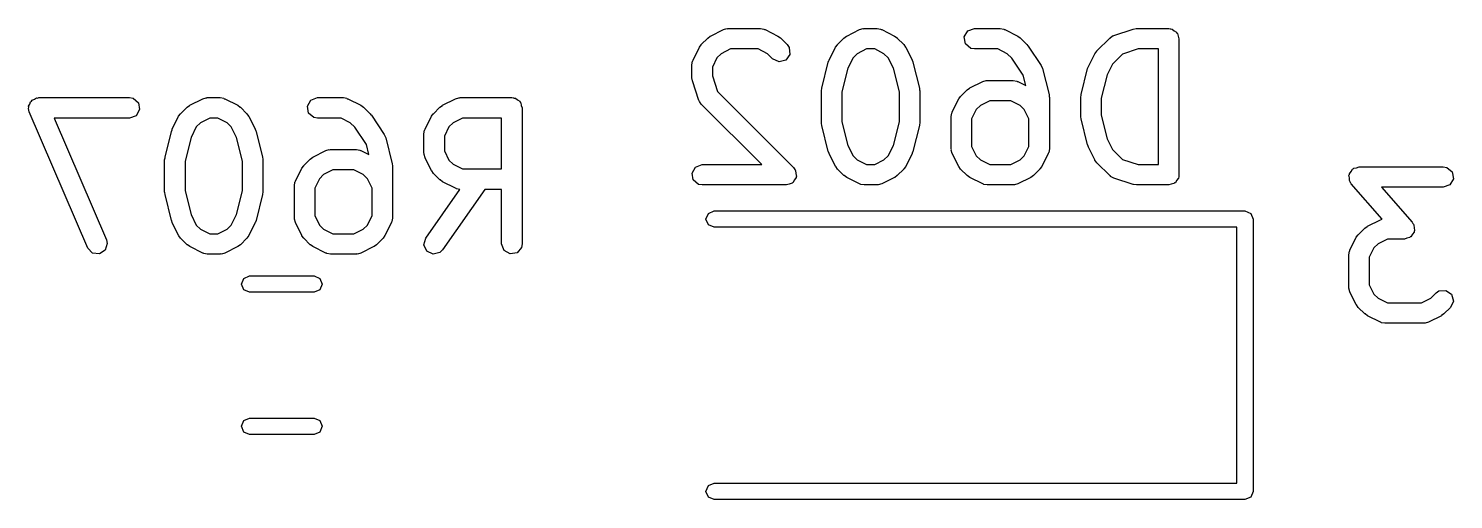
# Model space of a CAD drawing. Extents: x 123.3 to 169.7, y -142.3 to -47.
# Drawn here: x 126.16 to 136.62, y -111.8 to -108.34 of the extents above; entities that cross this region are included whole.
import ezdxf

# ---------------------------------------------------------------- set-up
doc = ezdxf.new("R2010")
doc.units = 0
doc.layers.add('BLACK', color=7, linetype='CONTINUOUS')

msp = doc.modelspace()

# ---------------------------------------------------------------- linework, layer by layer
at = {"layer": 'BLACK', "linetype": 'CONTINUOUS'}
for p, q in [((131.166, -108.399), (131.261, -108.351)), ((131.261, -108.351), (131.286, -108.344)), ((131.286, -108.344), (131.29, -108.345)), ((131.29, -108.345), (131.294, -108.343)), ((131.294, -108.343), (131.532, -108.343)), ((131.532, -108.343), (131.558, -108.348)), ((131.558, -108.348), (131.562, -108.351)), ((131.562, -108.351), (131.566, -108.351)), ((131.566, -108.351), (131.661, -108.399)), ((132.166, -108.399), (132.261, -108.351)), ((132.261, -108.351), (132.286, -108.344)), ((132.286, -108.344), (132.29, -108.345)), ((132.29, -108.345), (132.294, -108.343)), ((132.294, -108.343), (132.39, -108.343)), ((132.39, -108.343), (132.415, -108.348)), ((132.415, -108.348), (132.419, -108.351)), ((132.419, -108.351), (132.423, -108.351)), ((132.423, -108.351), (132.518, -108.399)), ((133.056, -108.361), (133.104, -108.343)), ((133.104, -108.343), (133.294, -108.343)), ((133.294, -108.343), (133.32, -108.348)), ((133.32, -108.348), (133.323, -108.351)), ((133.323, -108.351), (133.328, -108.351)), ((133.328, -108.351), (133.423, -108.399)), ((134.128, -108.395), (134.271, -108.347)), ((134.271, -108.347), (134.293, -108.344)), ((134.293, -108.344), (134.294, -108.343)), ((134.294, -108.343), (134.532, -108.343)), ((134.532, -108.343), (134.542, -108.345)), ((134.542, -108.345), (134.546, -108.345)), ((134.546, -108.345), (134.548, -108.346)), ((134.548, -108.346), (134.558, -108.348)), ((134.558, -108.348), (134.573, -108.36)), ((131.098, -108.461), (131.146, -108.413)), ((131.146, -108.413), (131.164, -108.4)), ((131.164, -108.4), (131.166, -108.399)), ((131.661, -108.399), (131.679, -108.412)), ((131.679, -108.412), (131.681, -108.413)), ((131.681, -108.413), (131.728, -108.461)), ((132.098, -108.461), (132.146, -108.413)), ((132.146, -108.413), (132.164, -108.4)), ((132.164, -108.4), (132.166, -108.399)), ((132.518, -108.399), (132.536, -108.412)), ((132.536, -108.412), (132.538, -108.413)), ((132.538, -108.413), (132.586, -108.461)), ((133.03, -108.405), (133.056, -108.361)), ((133.039, -108.456), (133.03, -108.405)), ((133.078, -108.489), (133.039, -108.456)), ((133.423, -108.399), (133.441, -108.412)), ((133.441, -108.412), (133.443, -108.413)), ((133.443, -108.413), (133.49, -108.461)), ((134.003, -108.508), (134.098, -108.413)), ((134.098, -108.413), (134.12, -108.398)), ((134.12, -108.398), (134.124, -108.398)), ((134.124, -108.398), (134.128, -108.395)), ((134.573, -108.36), (134.59, -108.37)), ((134.59, -108.37), (134.592, -108.377)), ((134.592, -108.377), (134.597, -108.381)), ((134.597, -108.381), (134.601, -108.4)), ((134.601, -108.4), (134.607, -108.418)), ((134.607, -108.418), (134.607, -109.418)), ((131.037, -108.575), (131.084, -108.48)), ((131.084, -108.48), (131.098, -108.462)), ((131.098, -108.462), (131.098, -108.461)), ((131.213, -108.558), (131.179, -108.627)), ((131.244, -108.528), (131.213, -108.558)), ((131.312, -108.493), (131.244, -108.528)), ((131.515, -108.493), (131.312, -108.493)), ((131.583, -108.528), (131.515, -108.493)), ((131.622, -108.567), (131.583, -108.528)), ((131.748, -108.533), (131.718, -108.575)), ((131.728, -108.461), (131.743, -108.482)), ((131.743, -108.482), (131.748, -108.533)), ((132.037, -108.575), (132.084, -108.48)), ((132.084, -108.48), (132.098, -108.462)), ((132.098, -108.462), (132.098, -108.461)), ((132.213, -108.558), (132.175, -108.635)), ((132.244, -108.528), (132.213, -108.558)), ((132.312, -108.493), (132.244, -108.528)), ((132.372, -108.493), (132.312, -108.493)), ((132.44, -108.528), (132.372, -108.493)), ((132.471, -108.558), (132.44, -108.528)), ((132.509, -108.635), (132.471, -108.558)), ((132.586, -108.461), (132.598, -108.479)), ((132.598, -108.479), (132.6, -108.48)), ((132.6, -108.48), (132.647, -108.575)), ((133.104, -108.493), (133.078, -108.489)), ((133.277, -108.493), (133.104, -108.493)), ((133.345, -108.528), (133.277, -108.493)), ((133.379, -108.561), (133.345, -108.528)), ((133.463, -108.687), (133.379, -108.561)), ((133.49, -108.461), (133.497, -108.47)), ((133.497, -108.47), (133.5, -108.472)), ((133.5, -108.472), (133.595, -108.615)), ((133.942, -108.623), (133.989, -108.528)), ((133.989, -108.528), (134.003, -108.51)), ((134.003, -108.51), (134.003, -108.508)), ((134.192, -108.532), (134.118, -108.606)), ((134.307, -108.493), (134.192, -108.532)), ((134.457, -108.493), (134.307, -108.493)), ((134.457, -109.343), (134.457, -108.493)), ((131.029, -108.609), (131.033, -108.583)), ((131.029, -108.704), (131.029, -108.609)), ((131.033, -108.583), (131.036, -108.58)), ((131.036, -108.58), (131.037, -108.575)), ((131.179, -108.627), (131.179, -108.692)), ((131.669, -108.588), (131.622, -108.567)), ((131.718, -108.575), (131.669, -108.588)), ((131.984, -108.781), (132.031, -108.591)), ((132.031, -108.591), (132.036, -108.579)), ((132.036, -108.579), (132.037, -108.575)), ((132.175, -108.635), (132.131, -108.809)), ((132.553, -108.809), (132.509, -108.635)), ((132.647, -108.575), (132.651, -108.588)), ((132.651, -108.588), (132.653, -108.591)), ((132.653, -108.591), (132.7, -108.781)), ((133.595, -108.615), (133.605, -108.638)), ((133.605, -108.638), (133.605, -108.638)), ((133.605, -108.638), (133.653, -108.829)), ((133.888, -108.829), (133.936, -108.638)), ((133.936, -108.638), (133.941, -108.626)), ((133.941, -108.626), (133.942, -108.623)), ((134.118, -108.606), (134.079, -108.683)), ((131.029, -108.706), (131.029, -108.704)), ((131.033, -108.728), (131.029, -108.706)), ((131.08, -108.871), (131.033, -108.728)), ((131.179, -108.692), (131.217, -108.806)), ((133.07, -108.78), (133.166, -108.732)), ((133.166, -108.732), (133.191, -108.725)), ((133.191, -108.725), (133.195, -108.726)), ((133.195, -108.726), (133.199, -108.724)), ((133.199, -108.724), (133.39, -108.724)), ((133.39, -108.724), (133.415, -108.729)), ((133.415, -108.729), (133.419, -108.732)), ((133.419, -108.732), (133.423, -108.732)), ((133.423, -108.732), (133.481, -108.761)), ((133.481, -108.761), (133.463, -108.687)), ((134.079, -108.683), (134.036, -108.856)), ((126.17, -108.881), (126.178, -108.877)), ((126.178, -108.877), (126.182, -108.869)), ((126.182, -108.869), (126.199, -108.863)), ((126.199, -108.863), (126.213, -108.853)), ((126.213, -108.853), (126.222, -108.854)), ((126.222, -108.854), (126.23, -108.851)), ((126.23, -108.851), (126.897, -108.851)), ((126.897, -108.851), (126.923, -108.856)), ((126.923, -108.856), (126.962, -108.889)), ((127.34, -108.907), (127.435, -108.859)), ((127.435, -108.859), (127.46, -108.852)), ((127.46, -108.852), (127.464, -108.853)), ((127.464, -108.853), (127.468, -108.851)), ((127.468, -108.851), (127.564, -108.851)), ((127.564, -108.851), (127.589, -108.856)), ((127.589, -108.856), (127.593, -108.859)), ((127.593, -108.859), (127.597, -108.859)), ((127.597, -108.859), (127.692, -108.907)), ((128.204, -108.913), (128.23, -108.869)), ((128.23, -108.869), (128.278, -108.851)), ((128.278, -108.851), (128.468, -108.851)), ((128.468, -108.851), (128.494, -108.856)), ((128.494, -108.856), (128.497, -108.859)), ((128.497, -108.859), (128.502, -108.859)), ((128.502, -108.859), (128.597, -108.907)), ((129.197, -108.907), (129.292, -108.859)), ((129.292, -108.859), (129.317, -108.852)), ((129.317, -108.852), (129.321, -108.853)), ((129.321, -108.853), (129.326, -108.851)), ((129.326, -108.851), (129.706, -108.851)), ((129.706, -108.851), (129.716, -108.853)), ((129.716, -108.853), (129.719, -108.853)), ((129.719, -108.853), (129.722, -108.854)), ((129.722, -108.854), (129.732, -108.856)), ((129.732, -108.856), (129.747, -108.868)), ((129.747, -108.868), (129.764, -108.878)), ((131.083, -108.874), (131.08, -108.871)), ((131.084, -108.879), (131.083, -108.874)), ((131.217, -108.806), (131.776, -109.365)), ((131.981, -108.799), (131.984, -108.785)), ((131.981, -109.037), (131.981, -108.799)), ((131.984, -108.785), (131.984, -108.781)), ((132.131, -108.809), (132.131, -109.028)), ((132.553, -109.028), (132.553, -108.809)), ((132.7, -108.781), (132.702, -108.796)), ((132.702, -108.796), (132.703, -108.799)), ((132.703, -108.799), (132.703, -109.037)), ((132.942, -108.956), (132.989, -108.861)), ((132.989, -108.861), (133.003, -108.843)), ((133.003, -108.842), (133.051, -108.794)), ((133.003, -108.843), (133.003, -108.842)), ((133.051, -108.794), (133.069, -108.781)), ((133.069, -108.781), (133.07, -108.78)), ((133.217, -108.874), (133.148, -108.909)), ((133.372, -108.874), (133.217, -108.874)), ((133.44, -108.909), (133.372, -108.874)), ((133.653, -108.829), (133.654, -108.844)), ((133.654, -108.844), (133.655, -108.847)), ((133.655, -108.847), (133.655, -109.228)), ((133.886, -108.847), (133.889, -108.832)), ((133.886, -108.99), (133.886, -108.847)), ((133.889, -108.832), (133.888, -108.829)), ((134.036, -108.856), (134.036, -108.981)), ((126.155, -108.931), (126.158, -108.922)), ((126.161, -108.956), (126.155, -108.931)), ((126.156, -108.913), (126.165, -108.898)), ((126.158, -108.922), (126.156, -108.913)), ((126.59, -109.956), (126.161, -108.956)), ((126.165, -108.898), (126.17, -108.881)), ((126.971, -108.939), (126.945, -108.984)), ((126.962, -108.889), (126.971, -108.939)), ((127.258, -108.988), (127.272, -108.97)), ((127.272, -108.969), (127.32, -108.921)), ((127.272, -108.97), (127.272, -108.969)), ((127.32, -108.921), (127.338, -108.908)), ((127.338, -108.908), (127.34, -108.907)), ((127.692, -108.907), (127.71, -108.92)), ((127.71, -108.92), (127.712, -108.921)), ((127.712, -108.921), (127.76, -108.969)), ((127.76, -108.969), (127.772, -108.987)), ((128.213, -108.964), (128.204, -108.913)), ((128.252, -108.997), (128.213, -108.964)), ((128.597, -108.907), (128.615, -108.92)), ((128.615, -108.92), (128.617, -108.921)), ((128.617, -108.921), (128.664, -108.969)), ((128.664, -108.969), (128.671, -108.978)), ((128.671, -108.978), (128.674, -108.98)), ((128.674, -108.98), (128.769, -109.123)), ((129.116, -108.988), (129.129, -108.97)), ((129.129, -108.97), (129.13, -108.969)), ((129.13, -108.969), (129.177, -108.921)), ((129.177, -108.921), (129.196, -108.908)), ((129.196, -108.908), (129.197, -108.907)), ((129.764, -108.878), (129.766, -108.885)), ((129.766, -108.885), (129.771, -108.889)), ((129.771, -108.889), (129.775, -108.908)), ((129.775, -108.908), (129.781, -108.926)), ((129.781, -108.926), (129.781, -109.926)), ((131.098, -108.9), (131.084, -108.879)), ((131.542, -109.343), (131.098, -108.9)), ((132.934, -108.99), (132.938, -108.964)), ((132.938, -108.964), (132.941, -108.961)), ((132.941, -108.961), (132.942, -108.956)), ((133.118, -108.939), (133.084, -109.008)), ((133.148, -108.909), (133.118, -108.939)), ((133.471, -108.939), (133.44, -108.909)), ((133.505, -109.008), (133.471, -108.939)), ((134.036, -108.981), (134.079, -109.154)), ((126.897, -109.001), (126.344, -109.001)), ((126.344, -109.001), (126.728, -109.897)), ((126.945, -108.984), (126.897, -109.001)), ((127.21, -109.087), (127.211, -109.083)), ((127.211, -109.083), (127.258, -108.988)), ((127.387, -109.066), (127.349, -109.143)), ((127.418, -109.036), (127.387, -109.066)), ((127.486, -109.001), (127.418, -109.036)), ((127.546, -109.001), (127.486, -109.001)), ((127.614, -109.036), (127.546, -109.001)), ((127.645, -109.066), (127.614, -109.036)), ((127.683, -109.143), (127.645, -109.066)), ((127.772, -108.987), (127.774, -108.988)), ((127.774, -108.988), (127.821, -109.083)), ((127.821, -109.083), (127.825, -109.096)), ((128.278, -109.001), (128.252, -108.997)), ((128.451, -109.001), (128.278, -109.001)), ((128.519, -109.036), (128.451, -109.001)), ((128.553, -109.069), (128.519, -109.036)), ((128.637, -109.195), (128.553, -109.069)), ((129.067, -109.088), (129.068, -109.083)), ((129.068, -109.083), (129.116, -108.988)), ((129.244, -109.066), (129.21, -109.135)), ((129.275, -109.036), (129.244, -109.066)), ((129.343, -109.001), (129.275, -109.036)), ((129.631, -109.001), (129.343, -109.001)), ((129.631, -109.375), (129.631, -109.001)), ((131.982, -109.041), (131.981, -109.037)), ((131.984, -109.056), (131.982, -109.041)), ((132.031, -109.246), (131.984, -109.056)), ((132.131, -109.028), (132.175, -109.202)), ((132.509, -109.202), (132.553, -109.028)), ((132.7, -109.056), (132.653, -109.246)), ((132.703, -109.037), (132.7, -109.052)), ((132.7, -109.052), (132.7, -109.056)), ((132.934, -109.228), (132.934, -108.99)), ((133.084, -109.008), (133.084, -109.21)), ((133.505, -109.21), (133.505, -109.008)), ((133.887, -108.993), (133.886, -108.99)), ((133.888, -109.008), (133.887, -108.993)), ((133.936, -109.198), (133.888, -109.008)), ((127.158, -109.289), (127.205, -109.099)), ((127.205, -109.099), (127.21, -109.087)), ((127.349, -109.143), (127.305, -109.317)), ((127.727, -109.317), (127.683, -109.143)), ((127.825, -109.096), (127.827, -109.099)), ((127.827, -109.099), (127.874, -109.289)), ((128.769, -109.123), (128.779, -109.146)), ((128.779, -109.146), (128.779, -109.146)), ((128.779, -109.146), (128.827, -109.337)), ((129.06, -109.117), (129.065, -109.091)), ((129.06, -109.26), (129.06, -109.117)), ((129.065, -109.091), (129.067, -109.088)), ((129.21, -109.135), (129.21, -109.242)), ((134.079, -109.154), (134.118, -109.231)), ((127.155, -109.307), (127.158, -109.293)), ((127.158, -109.293), (127.158, -109.289)), ((127.874, -109.289), (127.876, -109.304)), ((128.225, -109.302), (128.243, -109.289)), ((128.243, -109.289), (128.244, -109.288)), ((128.244, -109.288), (128.34, -109.24)), ((128.34, -109.24), (128.365, -109.233)), ((128.365, -109.233), (128.369, -109.234)), ((128.369, -109.234), (128.373, -109.232)), ((128.373, -109.232), (128.564, -109.232)), ((128.564, -109.232), (128.589, -109.237)), ((128.589, -109.237), (128.593, -109.24)), ((128.593, -109.24), (128.597, -109.24)), ((128.597, -109.24), (128.655, -109.269)), ((128.655, -109.269), (128.637, -109.195)), ((129.062, -109.264), (129.06, -109.26)), ((129.061, -109.268), (129.062, -109.264)), ((129.068, -109.293), (129.061, -109.268)), ((129.116, -109.388), (129.068, -109.293)), ((129.21, -109.242), (129.244, -109.311)), ((132.033, -109.249), (132.031, -109.246)), ((132.037, -109.261), (132.033, -109.249)), ((132.084, -109.357), (132.037, -109.261)), ((132.175, -109.202), (132.213, -109.279)), ((132.213, -109.279), (132.244, -109.309)), ((132.44, -109.309), (132.471, -109.279)), ((132.471, -109.279), (132.509, -109.202)), ((132.647, -109.261), (132.6, -109.357)), ((132.648, -109.258), (132.647, -109.261)), ((132.653, -109.246), (132.648, -109.258)), ((132.935, -109.232), (132.934, -109.228)), ((132.934, -109.236), (132.935, -109.232)), ((132.942, -109.261), (132.934, -109.236)), ((132.989, -109.357), (132.942, -109.261)), ((133.084, -109.21), (133.118, -109.279)), ((133.118, -109.279), (133.148, -109.309)), ((133.44, -109.309), (133.471, -109.279)), ((133.471, -109.279), (133.505, -109.21)), ((133.647, -109.261), (133.6, -109.357)), ((133.648, -109.257), (133.647, -109.261)), ((133.651, -109.254), (133.648, -109.257)), ((133.655, -109.228), (133.651, -109.254)), ((133.938, -109.201), (133.936, -109.198)), ((133.942, -109.214), (133.938, -109.201)), ((133.989, -109.309), (133.942, -109.214)), ((134.118, -109.231), (134.192, -109.305)), ((127.155, -109.545), (127.155, -109.307)), ((127.305, -109.317), (127.305, -109.536)), ((127.727, -109.536), (127.727, -109.317)), ((127.876, -109.304), (127.877, -109.307)), ((127.877, -109.307), (127.877, -109.545)), ((128.116, -109.464), (128.163, -109.369)), ((128.163, -109.369), (128.177, -109.351)), ((128.177, -109.35), (128.225, -109.302)), ((128.177, -109.351), (128.177, -109.35)), ((128.391, -109.382), (128.322, -109.417)), ((128.546, -109.382), (128.391, -109.382)), ((128.614, -109.417), (128.546, -109.382)), ((128.827, -109.337), (128.828, -109.352)), ((128.828, -109.352), (128.829, -109.355)), ((128.829, -109.355), (128.829, -109.736)), ((129.117, -109.39), (129.116, -109.388)), ((129.13, -109.408), (129.117, -109.39)), ((129.244, -109.311), (129.275, -109.341)), ((129.275, -109.341), (129.343, -109.375)), ((129.343, -109.375), (129.631, -109.375)), ((131.03, -109.405), (131.056, -109.361)), ((131.056, -109.361), (131.104, -109.343)), ((131.104, -109.343), (131.542, -109.343)), ((131.776, -109.365), (131.785, -109.379)), ((131.785, -109.379), (131.788, -109.381)), ((131.788, -109.381), (131.788, -109.383)), ((131.788, -109.383), (131.791, -109.387)), ((131.791, -109.387), (131.793, -109.409)), ((132.086, -109.358), (132.084, -109.357)), ((132.098, -109.376), (132.086, -109.358)), ((132.146, -109.424), (132.098, -109.376)), ((132.244, -109.309), (132.312, -109.343)), ((132.312, -109.343), (132.372, -109.343)), ((132.372, -109.343), (132.44, -109.309)), ((132.586, -109.376), (132.538, -109.424)), ((132.6, -109.357), (132.586, -109.375)), ((132.586, -109.375), (132.586, -109.376)), ((132.99, -109.358), (132.989, -109.357)), ((133.003, -109.376), (132.99, -109.358)), ((133.051, -109.424), (133.003, -109.376)), ((133.148, -109.309), (133.217, -109.343)), ((133.217, -109.343), (133.372, -109.343)), ((133.372, -109.343), (133.44, -109.309)), ((133.586, -109.376), (133.538, -109.424)), ((133.6, -109.357), (133.586, -109.375)), ((133.586, -109.375), (133.586, -109.376)), ((133.99, -109.31), (133.989, -109.309)), ((134.003, -109.329), (133.99, -109.31)), ((134.098, -109.424), (134.003, -109.329)), ((134.192, -109.305), (134.307, -109.343)), ((134.307, -109.343), (134.457, -109.343)), ((135.859, -109.41), (135.872, -109.394)), ((135.872, -109.394), (135.882, -109.377)), ((135.882, -109.377), (135.887, -109.375)), ((135.887, -109.375), (135.891, -109.37)), ((135.891, -109.37), (135.911, -109.366)), ((135.911, -109.366), (135.93, -109.359)), ((135.93, -109.359), (136.549, -109.359)), ((136.549, -109.359), (136.575, -109.364)), ((136.575, -109.364), (136.614, -109.397)), ((136.614, -109.397), (136.623, -109.447)), ((128.108, -109.498), (128.112, -109.472)), ((128.108, -109.736), (128.108, -109.498)), ((128.112, -109.472), (128.115, -109.469)), ((128.115, -109.469), (128.116, -109.464)), ((128.292, -109.447), (128.258, -109.516)), ((128.322, -109.417), (128.292, -109.447)), ((128.645, -109.447), (128.614, -109.417)), ((128.679, -109.516), (128.645, -109.447)), ((129.177, -109.456), (129.13, -109.408)), ((129.179, -109.456), (129.177, -109.456)), ((129.197, -109.47), (129.179, -109.456)), ((129.292, -109.517), (129.197, -109.47)), ((131.039, -109.456), (131.03, -109.405)), ((131.078, -109.489), (131.039, -109.456)), ((131.104, -109.493), (131.078, -109.489)), ((131.723, -109.493), (131.104, -109.493)), ((131.744, -109.486), (131.723, -109.493)), ((131.766, -109.48), (131.744, -109.486)), ((131.768, -109.477), (131.766, -109.48)), ((131.771, -109.476), (131.768, -109.477)), ((131.782, -109.456), (131.771, -109.476)), ((131.795, -109.438), (131.782, -109.456)), ((131.793, -109.409), (131.797, -109.431)), ((131.797, -109.431), (131.795, -109.434)), ((131.795, -109.434), (131.795, -109.438)), ((132.148, -109.424), (132.146, -109.424)), ((132.166, -109.438), (132.148, -109.424)), ((132.261, -109.485), (132.166, -109.438)), ((132.265, -109.486), (132.261, -109.485)), ((132.269, -109.489), (132.265, -109.486)), ((132.294, -109.493), (132.269, -109.489)), ((132.39, -109.493), (132.294, -109.493)), ((132.394, -109.492), (132.39, -109.493)), ((132.398, -109.493), (132.394, -109.492)), ((132.423, -109.485), (132.398, -109.493)), ((132.518, -109.438), (132.423, -109.485)), ((132.52, -109.437), (132.518, -109.438)), ((132.538, -109.424), (132.52, -109.437)), ((133.052, -109.424), (133.051, -109.424)), ((133.07, -109.438), (133.052, -109.424)), ((133.166, -109.485), (133.07, -109.438)), ((133.17, -109.486), (133.166, -109.485)), ((133.173, -109.489), (133.17, -109.486)), ((133.199, -109.493), (133.173, -109.489)), ((133.39, -109.493), (133.199, -109.493)), ((133.394, -109.492), (133.39, -109.493)), ((133.398, -109.493), (133.394, -109.492)), ((133.423, -109.485), (133.398, -109.493)), ((133.518, -109.438), (133.423, -109.485)), ((133.52, -109.437), (133.518, -109.438)), ((133.538, -109.424), (133.52, -109.437)), ((134.103, -109.426), (134.098, -109.424)), ((134.105, -109.43), (134.103, -109.426)), ((134.128, -109.442), (134.105, -109.43)), ((134.271, -109.49), (134.128, -109.442)), ((134.272, -109.489), (134.271, -109.49)), ((134.294, -109.493), (134.272, -109.489)), ((134.532, -109.493), (134.294, -109.493)), ((134.551, -109.487), (134.532, -109.493)), ((134.57, -109.483), (134.551, -109.487)), ((134.574, -109.478), (134.57, -109.483)), ((134.581, -109.476), (134.574, -109.478)), ((134.59, -109.459), (134.581, -109.476)), ((134.603, -109.444), (134.59, -109.459)), ((134.605, -109.434), (134.603, -109.444)), ((134.606, -109.431), (134.605, -109.434)), ((134.607, -109.418), (134.606, -109.428)), ((134.606, -109.428), (134.606, -109.431)), ((135.856, -109.421), (135.859, -109.416)), ((135.86, -109.441), (135.856, -109.421)), ((135.859, -109.416), (135.859, -109.41)), ((135.86, -109.461), (135.86, -109.441)), ((135.864, -109.469), (135.86, -109.461)), ((135.865, -109.472), (135.864, -109.469)), ((135.868, -109.474), (135.865, -109.472)), ((135.873, -109.484), (135.868, -109.474)), ((136.101, -109.744), (135.873, -109.484)), ((136.597, -109.492), (136.549, -109.509)), ((136.623, -109.447), (136.597, -109.492)), ((127.156, -109.549), (127.155, -109.545)), ((127.158, -109.564), (127.156, -109.549)), ((127.205, -109.754), (127.158, -109.564)), ((127.305, -109.536), (127.349, -109.71)), ((127.683, -109.71), (127.727, -109.536)), ((127.874, -109.564), (127.827, -109.754)), ((127.877, -109.545), (127.874, -109.56)), ((127.874, -109.56), (127.874, -109.564)), ((128.258, -109.516), (128.258, -109.718)), ((128.679, -109.718), (128.679, -109.516)), ((129.074, -109.883), (129.324, -109.525)), ((129.507, -109.525), (129.196, -109.969)), ((129.296, -109.518), (129.292, -109.517)), ((129.3, -109.521), (129.296, -109.518)), ((129.324, -109.525), (129.3, -109.521)), ((129.631, -109.525), (129.507, -109.525)), ((129.631, -109.926), (129.631, -109.525)), ((136.549, -109.509), (136.095, -109.509)), ((136.095, -109.509), (136.32, -109.766)), ((127.349, -109.71), (127.387, -109.787)), ((127.645, -109.787), (127.683, -109.71)), ((131.132, -109.744), (131.15, -109.702)), ((131.15, -109.702), (131.192, -109.684)), ((131.192, -109.684), (135.092, -109.684)), ((135.092, -109.684), (135.134, -109.702)), ((135.134, -109.702), (135.152, -109.744)), ((127.207, -109.757), (127.205, -109.754)), ((127.211, -109.769), (127.207, -109.757)), ((127.258, -109.865), (127.211, -109.769)), ((127.387, -109.787), (127.418, -109.817)), ((127.418, -109.817), (127.486, -109.851)), ((127.546, -109.851), (127.614, -109.817)), ((127.614, -109.817), (127.645, -109.787)), ((127.821, -109.769), (127.774, -109.865)), ((127.822, -109.766), (127.821, -109.769)), ((127.827, -109.754), (127.822, -109.766)), ((128.109, -109.74), (128.108, -109.736)), ((128.108, -109.744), (128.109, -109.74)), ((128.116, -109.769), (128.108, -109.744)), ((128.163, -109.865), (128.116, -109.769)), ((128.258, -109.718), (128.292, -109.787)), ((128.292, -109.787), (128.322, -109.817)), ((128.322, -109.817), (128.391, -109.851)), ((128.546, -109.851), (128.614, -109.817)), ((128.614, -109.817), (128.645, -109.787)), ((128.645, -109.787), (128.679, -109.718)), ((128.821, -109.769), (128.774, -109.865)), ((128.822, -109.765), (128.821, -109.769)), ((128.825, -109.762), (128.822, -109.765)), ((128.829, -109.736), (128.825, -109.762)), ((131.15, -109.786), (131.132, -109.744)), ((131.192, -109.804), (131.15, -109.786)), ((135.032, -109.804), (131.192, -109.804)), ((135.032, -111.684), (135.032, -109.804)), ((135.152, -109.744), (135.152, -111.744)), ((135.924, -109.858), (135.972, -109.81)), ((135.972, -109.81), (135.99, -109.797)), ((135.99, -109.797), (135.992, -109.796)), ((135.992, -109.796), (136.087, -109.748)), ((136.087, -109.748), (136.101, -109.744)), ((136.32, -109.766), (136.326, -109.776)), ((136.326, -109.776), (136.328, -109.778)), ((136.328, -109.778), (136.329, -109.781)), ((136.329, -109.781), (136.333, -109.788)), ((136.333, -109.788), (136.334, -109.808)), ((136.334, -109.808), (136.337, -109.828)), ((126.734, -109.922), (126.719, -109.971)), ((126.728, -109.897), (126.734, -109.922)), ((127.26, -109.866), (127.258, -109.865)), ((127.272, -109.884), (127.26, -109.866)), ((127.32, -109.932), (127.272, -109.884)), ((127.486, -109.851), (127.546, -109.851)), ((127.76, -109.884), (127.712, -109.932)), ((127.774, -109.865), (127.76, -109.883)), ((127.76, -109.883), (127.76, -109.884)), ((128.164, -109.866), (128.163, -109.865)), ((128.177, -109.884), (128.164, -109.866)), ((128.225, -109.932), (128.177, -109.884)), ((128.391, -109.851), (128.546, -109.851)), ((128.76, -109.884), (128.712, -109.932)), ((128.774, -109.865), (128.76, -109.883)), ((128.76, -109.883), (128.76, -109.884)), ((129.06, -109.933), (129.074, -109.883)), ((135.863, -109.972), (135.91, -109.877)), ((135.91, -109.877), (135.924, -109.859)), ((135.924, -109.859), (135.924, -109.858)), ((136.138, -109.89), (136.07, -109.925)), ((136.263, -109.89), (136.138, -109.89)), ((136.282, -109.883), (136.263, -109.89)), ((136.302, -109.879), (136.282, -109.883)), ((136.306, -109.875), (136.302, -109.879)), ((136.311, -109.873), (136.306, -109.875)), ((136.322, -109.855), (136.311, -109.873)), ((136.334, -109.84), (136.322, -109.855)), ((136.337, -109.828), (136.334, -109.834)), ((136.334, -109.834), (136.334, -109.84)), ((126.625, -109.993), (126.59, -109.956)), ((126.676, -109.999), (126.625, -109.993)), ((126.719, -109.971), (126.676, -109.999)), ((127.322, -109.932), (127.32, -109.932)), ((127.34, -109.946), (127.322, -109.932)), ((127.435, -109.993), (127.34, -109.946)), ((127.439, -109.994), (127.435, -109.993)), ((127.443, -109.997), (127.439, -109.994)), ((127.468, -110.001), (127.443, -109.997)), ((127.564, -110.001), (127.468, -110.001)), ((127.568, -110), (127.564, -110.001)), ((127.572, -110.001), (127.568, -110)), ((127.597, -109.993), (127.572, -110.001)), ((127.692, -109.946), (127.597, -109.993)), ((127.694, -109.945), (127.692, -109.946)), ((127.712, -109.932), (127.694, -109.945)), ((128.226, -109.932), (128.225, -109.932)), ((128.244, -109.946), (128.226, -109.932)), ((128.34, -109.993), (128.244, -109.946)), ((128.344, -109.994), (128.34, -109.993)), ((128.347, -109.997), (128.344, -109.994)), ((128.373, -110.001), (128.347, -109.997)), ((128.564, -110.001), (128.373, -110.001)), ((128.568, -110), (128.564, -110.001)), ((128.572, -110.001), (128.568, -110)), ((128.597, -109.993), (128.572, -110.001)), ((128.692, -109.946), (128.597, -109.993)), ((128.694, -109.945), (128.692, -109.946)), ((128.712, -109.932), (128.694, -109.945)), ((129.082, -109.979), (129.06, -109.933)), ((129.129, -110.001), (129.082, -109.979)), ((129.178, -109.988), (129.129, -110.001)), ((129.196, -109.969), (129.178, -109.988)), ((129.649, -109.975), (129.631, -109.926)), ((129.693, -110), (129.649, -109.975)), ((129.744, -109.991), (129.693, -110)), ((129.777, -109.952), (129.744, -109.991)), ((129.781, -109.926), (129.777, -109.952)), ((135.855, -110.006), (135.859, -109.98)), ((135.855, -110.244), (135.855, -110.006)), ((135.859, -109.98), (135.862, -109.977)), ((135.862, -109.977), (135.863, -109.972)), ((136.039, -109.955), (136.005, -110.024)), ((136.005, -110.024), (136.005, -110.226)), ((136.07, -109.925), (136.039, -109.955)), ((127.719, -110.221), (127.736, -110.179)), ((127.736, -110.264), (127.719, -110.221)), ((127.736, -110.179), (127.779, -110.161)), ((127.779, -110.161), (128.253, -110.161)), ((128.253, -110.161), (128.296, -110.179)), ((128.296, -110.179), (128.313, -110.221)), ((128.313, -110.221), (128.296, -110.264)), ((136.005, -110.226), (136.039, -110.295)), ((127.779, -110.281), (127.736, -110.264)), ((128.253, -110.281), (127.779, -110.281)), ((128.296, -110.264), (128.253, -110.281)), ((135.856, -110.248), (135.855, -110.244)), ((135.855, -110.252), (135.856, -110.248)), ((135.863, -110.277), (135.855, -110.252)), ((135.91, -110.373), (135.863, -110.277)), ((136.039, -110.295), (136.07, -110.325)), ((136.07, -110.325), (136.138, -110.359)), ((136.388, -110.359), (136.457, -110.325)), ((136.457, -110.325), (136.496, -110.286)), ((136.496, -110.286), (136.517, -110.271)), ((136.517, -110.271), (136.568, -110.267)), ((136.568, -110.267), (136.61, -110.296)), ((136.61, -110.296), (136.624, -110.346)), ((135.912, -110.374), (135.91, -110.373)), ((135.924, -110.392), (135.912, -110.374)), ((135.972, -110.44), (135.924, -110.392)), ((135.974, -110.44), (135.972, -110.44)), ((135.992, -110.454), (135.974, -110.44)), ((136.138, -110.359), (136.388, -110.359)), ((136.554, -110.44), (136.536, -110.453)), ((136.602, -110.392), (136.554, -110.44)), ((136.624, -110.346), (136.602, -110.392)), ((136.087, -110.501), (135.992, -110.454)), ((136.091, -110.502), (136.087, -110.501)), ((136.095, -110.505), (136.091, -110.502)), ((136.12, -110.509), (136.095, -110.505)), ((136.406, -110.509), (136.12, -110.509)), ((136.41, -110.508), (136.406, -110.509)), ((136.415, -110.509), (136.41, -110.508)), ((136.44, -110.501), (136.415, -110.509)), ((136.535, -110.454), (136.44, -110.501)), ((136.536, -110.453), (136.535, -110.454)), ((127.719, -111.266), (127.736, -111.224)), ((127.736, -111.309), (127.719, -111.266)), ((127.736, -111.224), (127.779, -111.206)), ((127.779, -111.206), (128.253, -111.206)), ((128.253, -111.206), (128.296, -111.224)), ((128.296, -111.224), (128.313, -111.266)), ((128.313, -111.266), (128.296, -111.309)), ((127.779, -111.326), (127.736, -111.309)), ((128.253, -111.326), (127.779, -111.326)), ((128.296, -111.309), (128.253, -111.326)), ((131.132, -111.744), (131.15, -111.702)), ((131.15, -111.702), (131.192, -111.684)), ((131.192, -111.684), (135.032, -111.684)), ((131.15, -111.786), (131.132, -111.744)), ((131.192, -111.804), (131.15, -111.786)), ((135.092, -111.804), (131.192, -111.804)), ((135.134, -111.786), (135.092, -111.804)), ((135.152, -111.744), (135.134, -111.786))]:
    msp.add_line(p, q, dxfattribs=at)

doc.saveas('drawing.dxf')
